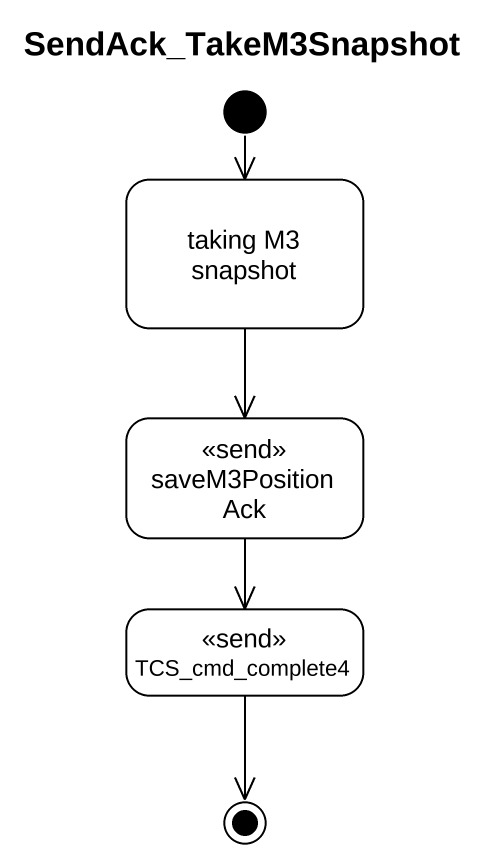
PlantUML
@startuml
title SendAck_TakeM3Snapshot
hide empty description
state "taking M3 snapshot" as taking_M3_snapshot
state "saveM3Position Ack" as saveM3Position_Ack <<send>>
state TCS_cmd_complete4 <<send>>
[*] --> taking_M3_snapshot
taking_M3_snapshot --> saveM3Position_Ack
saveM3Position_Ack --> TCS_cmd_complete4
TCS_cmd_complete4 --> [*]
@enduml
